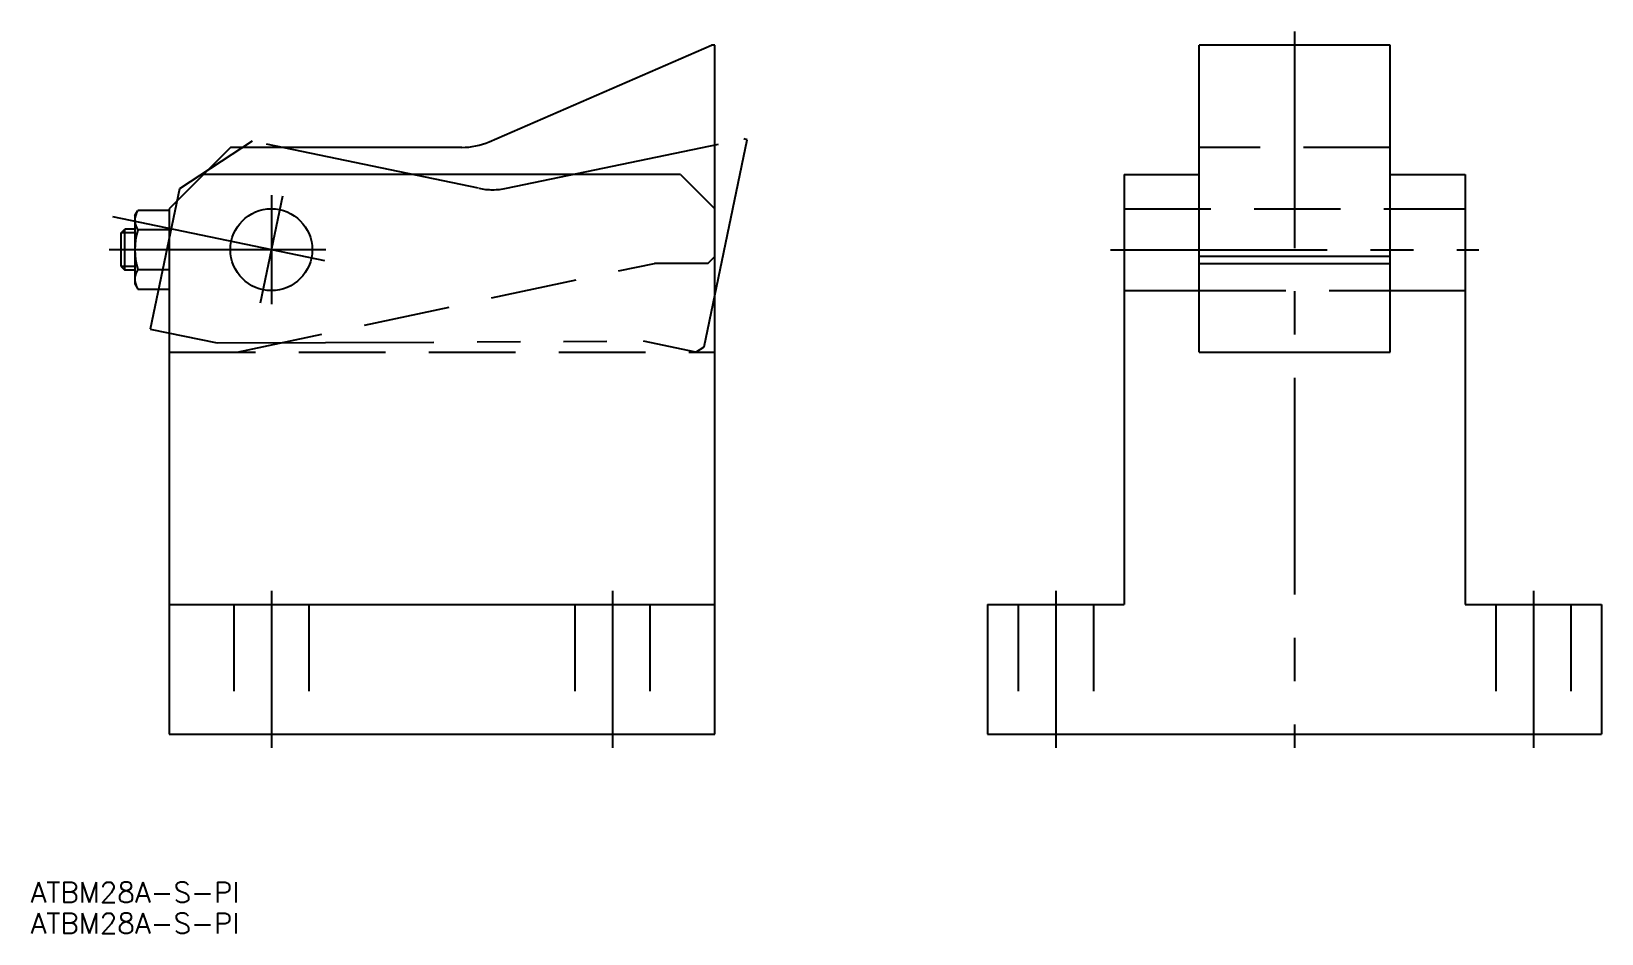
# Model space of a CAD drawing. Extents: x -20 to 210, y -29 to 103.
import ezdxf

# ---------------------------------------------------------------- set-up
doc = ezdxf.new("R2010")
doc.units = 0
for name, pattern in [('CENTER', [50.8, 31.75, -6.35, 6.35, -6.35]), ('DASHED', [19.05, 12.7, -6.35]), ('PHANTOM', [63.5, 31.75, -6.35, 6.35, -6.35, 6.35, -6.35])]:
    doc.linetypes.add(name, pattern=pattern)
doc.layers.get('0').update_dxf_attribs({"linetype": 'CONTINUOUS'})
doc.layers.add('CENTER', color=1, linetype='CENTER')
doc.styles.get("Standard").update_dxf_attribs({"font": 'txt.shx', "height": 3, "bigfont": 'bigfont.shx'})

# ---------------------------------------------------------------- blocks, each defined once
blk = doc.blocks.new('*U6')
at = {"color": 7, "linetype": 'CONTINUOUS'}
blk.add_text('ATBM28A-S-PI', height=3, dxfattribs=at).set_placement((-20.3, -24.71))
blk = doc.blocks.new('*U7')
at = {"color": 7, "linetype": 'CONTINUOUS'}
blk.add_text('ATBM28A-S-PI', height=3, dxfattribs=at).set_placement((-20.3, -29.25))

msp = doc.modelspace()

# ---------------------------------------------------------------- linework, layer by layer
at = {"color": 7, "linetype": 'CONTINUOUS'}
for p, q in [((46.91, 86.83), (79.5, 101)), ((80, 101), (79.5, 101)), ((80, 0), (80, 101)), ((151, 56), (151, 101)), ((179, 101), (151, 101)), ((179, 56), (179, 101)), ((9, 86), (0, 77)), ((42.92, 86), (9, 86)), ((75, 82), (5, 82)), ((75, 82), (80, 77)), ((140, 82), (151, 82)), ((140, 82), (140, 19)), ((179, 82), (190, 82)), ((190, 82), (190, 19)), ((-5, 76), (-4.55, 76.77)), ((-5, 76), (-5, 66)), ((0, 76.77), (-4.55, 76.77)), ((0, 77), (0, 0)), ((140, 77), (151, 77)), ((179, 77), (190, 77)), ((-7, 73.46), (-6.46, 74)), ((-6.46, 68), (-6.46, 74)), ((-5, 74), (-6.46, 74)), ((0, 73.89), (-4.55, 73.89)), ((-7, 68.54), (-7, 73.46)), ((179, 70), (151, 70)), ((-7, 68.54), (-6.46, 68)), ((-5, 68), (-6.46, 68)), ((-4.55, 68.11), (0, 68.11)), ((151, 69), (179, 69)), ((-5, 66), (-4.55, 65.23)), ((-4.55, 65.23), (0, 65.23)), ((151, 56), (179, 56)), ((0, 19), (80, 19)), ((120, 19), (120, 0)), ((120, 19), (140, 19)), ((190, 19), (210, 19)), ((210, 19), (210, 0)), ((0, 0), (80, 0)), ((120, 0), (210, 0))]:
    msp.add_line(p, q, dxfattribs=at)
at = {"color": 3, "linetype": 'PHANTOM'}
for p, q in [((12.18, 86.91), (1.54, 79.93)), ((45.39, 80), (12.18, 86.91)), ((49.46, 80), (84.26, 87.23)), ((78.43, 56.78), (84.75, 87.12)), ((84.75, 87.12), (84.26, 87.23)), ((1.54, 79.93), (-2.74, 59.37)), ((16.63, 78.83), (13.37, 63.17)), ((22.83, 69.37), (-8.5, 75.89)), ((-2.74, 59.37), (7.05, 57.33)), ((7.05, 57.33), (69.57, 57.6)), ((77.25, 56), (69.57, 57.6)), ((77.25, 56), (78.43, 56.78))]:
    msp.add_line(p, q, dxfattribs=at)
at = {"color": 3, "linetype": 'DASHED'}
for p, q in [((179, 86), (151, 86)), ((140, 77), (190, 77)), ((79, 69), (80, 70)), ((10, 56), (71.16, 69)), ((79, 69), (71.16, 69)), ((140, 65), (151, 65)), ((151, 65), (179, 65)), ((179, 65), (190, 65)), ((0, 56), (80, 56)), ((9.5, 19), (9.5, 0)), ((20.5, 19), (20.5, 0)), ((59.5, 19), (59.5, 0)), ((70.5, 19), (70.5, 0)), ((124.5, 19), (124.5, 0)), ((135.5, 19), (135.5, 0)), ((194.5, 19), (194.5, 0)), ((205.5, 19), (205.5, 0))]:
    msp.add_line(p, q, dxfattribs=at)
at = {"color": 3, "linetype": 'CONTINUOUS'}
for p, q in [((-5, 73.46), (-7, 73.46)), ((-5, 68.54), (-7, 68.54))]:
    msp.add_line(p, q, dxfattribs=at)
at = {"color": 7, "linetype": 'CONTINUOUS'}
msp.add_circle((15, 71), 6, dxfattribs=at)
for centre, radius, start, end in [((42.92, 96), 10, 270, 293.4986), ((-2.44, 75.33), 2.56, 154.3842, 214.3842), ((4.55, 71), 9.55, 162.412, 197.588), ((-2.44, 66.67), 2.56, 145.6158, 205.6158)]:
    msp.add_arc(centre, radius, start, end, dxfattribs=at)
at = {"color": 3, "linetype": 'PHANTOM'}
msp.add_arc((47.43, 89.79), 10, 258.2419, 281.7404, dxfattribs=at)
at = {"layer": 'CENTER', "linetype": 'CENTER'}
for p, q in [((165, 103), (165, -2)), ((138, 71), (192, 71)), ((15, 21), (15, -2)), ((65, 21), (65, -2)), ((130, 21), (130, -2)), ((200, 21), (200, -2))]:
    msp.add_line(p, q, dxfattribs=at)
at = {"layer": 'CENTER', "color": 1, "linetype": 'CENTER'}
for p, q in [((15, 79), (15, 63)), ((23, 71), (-9, 71))]:
    msp.add_line(p, q, dxfattribs=at)

# ---------------------------------------------------------------- block references
at = {"color": 7, "linetype": 'CONTINUOUS'}
for name in ['*U6', '*U7']:
    msp.add_blockref(name, (0, 0), dxfattribs=at)

doc.saveas('drawing.dxf')
